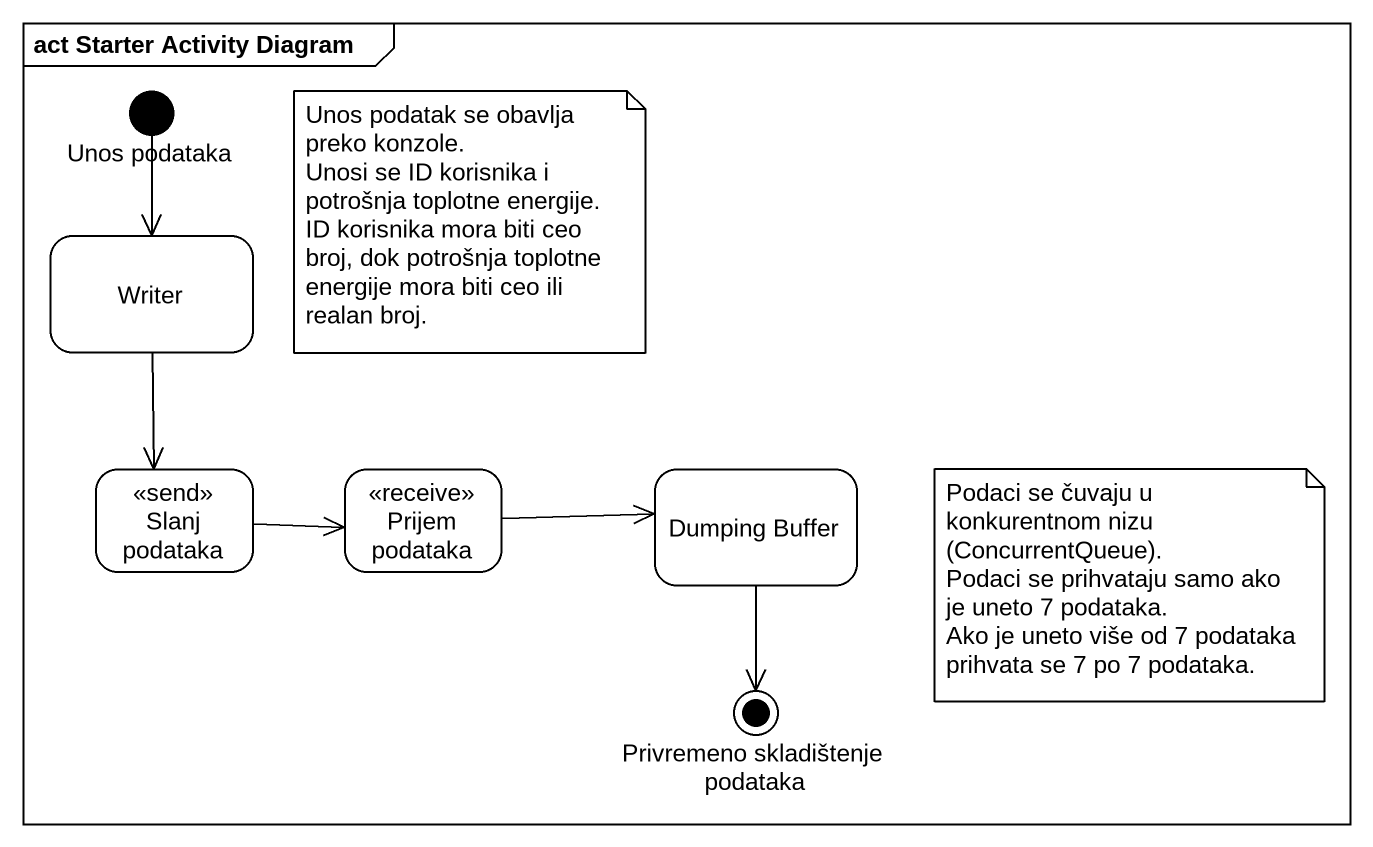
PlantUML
@startuml
mainframe act Starter Activity Diagram
hide empty description
state "Unos podataka" as Unos_podataka <<start>>
state Writer
state "Slanj podataka" as Slanj_podataka <<send>>
state "Prijem podataka" as Prijem_podataka <<receive>>
state "Dumping Buffer" as Dumping_Buffer
state "Privremeno skladištenje podataka" as Privremeno_skladištenje <<end>>
Unos_podataka --> Writer
Writer --> Slanj_podataka
Slanj_podataka -right-> Prijem_podataka
Prijem_podataka -right-> Dumping_Buffer
Dumping_Buffer --> Privremeno_skladištenje
note as N1
  Unos podatak se obavlja preko konzole.
  Unosi se ID korisnika i potrošnja toplotne energije.
  ID korisnika mora biti ceo broj, dok potrošnja toplotne energije mora biti ceo ili realan broj.
end note
note as N2
  Podaci se čuvaju u konkurentnom nizu (ConcurrentQueue).
  Podaci se prihvataju samo ako je uneto 7 podataka.
  Ako je uneto više od 7 podataka prihvata se 7 po 7 podataka.
end note
@enduml
